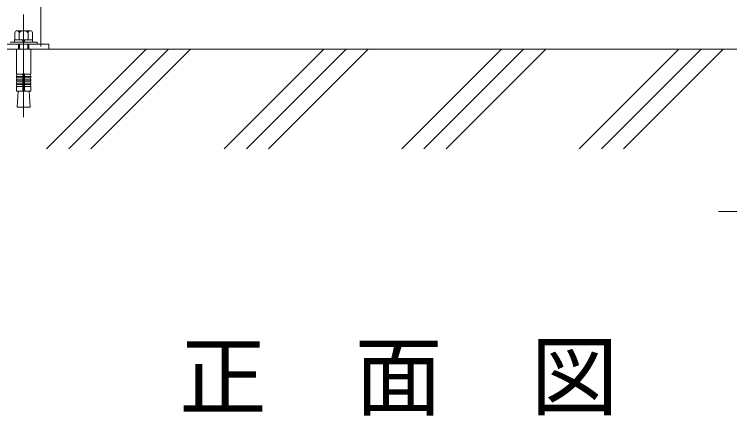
# Model space of a CAD drawing. Units: millimetres, scale not verified. Extents: x -4200 to 4200, y -2970 to 2970.
# Drawn here: x -2568 to -1713, y -477 to 3 of the extents above; entities that cross this region are included whole.
import ezdxf
from ezdxf.enums import TextEntityAlignment as Align

# ---------------------------------------------------------------- set-up
doc = ezdxf.new("R2010")
doc.units = ezdxf.units.MM
doc.header["$LTSCALE"] = 20
doc.linetypes.add('USER1', pattern=[50.8, 31.75, -6.35, 6.35, -6.35])
doc.layers.add('0-0_D-TTL-TXT', color=7, linetype='Continuous')
for name, color, linetype, lineweight in [('0-1_D-BMK', 2, 'USER1', 13), ('0-3_D-STR3', 3, 'Continuous', 13), ('0-4_D-STR-DIM', 7, 'Continuous', 9), ('0-9_D-BGD', 7, 'Continuous', 9)]:
    doc.layers.add(name, color=color, linetype=linetype, lineweight=lineweight)
doc.styles.add('ＭＳ ゴシック', font='')
doc.styles.get('ＭＳ ゴシック').set_extended_font_data('MS Gothic')

msp = doc.modelspace()

# ---------------------------------------------------------------- linework, layer by layer
at = {"layer": '0-1_D-BMK'}
for p, q in [((-2535.9, 1203.1), (-2535.9, -35.29)), ((-2535.9, 1203.1), (-2535.9, -35.29)), ((-2556.55, 2.97), (-2556.55, -120.04))]:
    msp.add_line(p, q, dxfattribs=at)
at = {"layer": '0-3_D-STR3'}
for p, q in [((-2548.75, -16.53), (-2564.34, -16.53)), ((-2562.55, -16.53), (-2550.55, -16.53)), ((-2566.94, -19.03), (-2566.94, -27.33)), ((-2561.74, -27.33), (-2561.74, -19.03)), ((-2551.35, -27.33), (-2551.35, -19.03)), ((-2546.15, -27.33), (-2546.15, -19.03)), ((-2540.55, -30.33), (-2572.55, -30.33)), ((-2545.8, -27.33), (-2567.3, -27.33)), ((-2567.3, -27.33), (-2567.3, -30.33)), ((-2567.3, -30.33), (-2545.8, -30.33)), ((-2566.94, -27.33), (-2546.15, -27.33)), ((-2562.54, -32.63), (-2562.54, -38.63)), ((-2561.46, -38.63), (-2561.46, -32.63)), ((-2558.05, -27.33), (-2557.24, -30.33)), ((-2555.05, -30.33), (-2555.85, -27.33)), ((-2551.62, -38.63), (-2551.62, -32.63)), ((-2550.54, -38.63), (-2550.54, -32.63)), ((-2545.8, -30.33), (-2545.8, -27.33)), ((-2540.55, -32.63), (-2540.55, -30.33)), ((-2565.2, -38.63), (-2565.2, -68.67)), ((-2547.9, -38.63), (-2547.9, -68.67)), ((-2557.55, -68.67), (-2565.2, -68.67)), ((-2565.2, -71.17), (-2564.76, -68.71)), ((-2565.2, -71.17), (-2557.55, -71.17)), ((-2565.2, -71.17), (-2565.2, -72.67)), ((-2565.2, -72.67), (-2557.55, -72.67)), ((-2565.2, -75.17), (-2564.76, -72.71)), ((-2565.2, -75.17), (-2557.55, -75.17)), ((-2565.2, -75.17), (-2565.2, -76.67)), ((-2565.2, -76.67), (-2557.55, -76.67)), ((-2565.2, -79.17), (-2564.76, -76.71)), ((-2557.55, -68.67), (-2557.55, -88.63)), ((-2555.55, -68.67), (-2547.9, -68.67)), ((-2555.55, -68.67), (-2555.55, -88.63)), ((-2547.9, -71.17), (-2555.55, -71.17)), ((-2547.9, -72.67), (-2555.55, -72.67)), ((-2547.9, -75.17), (-2555.55, -75.17)), ((-2547.9, -76.67), (-2555.55, -76.67)), ((-2547.9, -71.17), (-2548.33, -68.71)), ((-2547.9, -75.17), (-2548.33, -72.71)), ((-2547.9, -79.17), (-2548.33, -76.71)), ((-2547.9, -71.17), (-2547.9, -72.67)), ((-2547.9, -75.17), (-2547.9, -76.67)), ((-2565.2, -79.17), (-2557.55, -79.17)), ((-2565.2, -79.17), (-2565.2, -80.67)), ((-2565.2, -83.13), (-2564.76, -80.67)), ((-2565.2, -80.67), (-2557.55, -80.67)), ((-2565.2, -83.13), (-2557.55, -83.13)), ((-2565.2, -83.13), (-2565.2, -88.63)), ((-2547.9, -79.17), (-2555.55, -79.17)), ((-2547.9, -80.67), (-2555.55, -80.67)), ((-2547.9, -83.13), (-2555.55, -83.13)), ((-2547.9, -83.13), (-2548.33, -80.67)), ((-2547.9, -79.17), (-2547.9, -80.67)), ((-2547.9, -83.13), (-2547.9, -88.63)), ((-2565.2, -88.63), (-2547.9, -88.63)), ((-2563.04, -88.63), (-2564.12, -107.73)), ((-2550.05, -88.63), (-2548.97, -107.73)), ((-2548.97, -107.73), (-2564.12, -107.73))]:
    msp.add_line(p, q, dxfattribs=at)
msp.add_lwpolyline([(-2676.55, -38.63), (-2526.55, -38.63), (-2526.55, -32.63), (-2676.55, -32.63)], close=True, dxfattribs=at)
for centre, radius, start, end in [((-2564.34, -19.13), 2.6, 2.20423, 177.79577), ((-2556.55, -23.18), 6.65, 38.61324, 141.38676), ((-2548.75, -19.13), 2.6, 2.20423, 177.79577), ((-2556.55, -68.67), 1, 0, 180)]:
    msp.add_arc(centre, radius, start, end, dxfattribs=at)
at = {"layer": '0-4_D-STR-DIM'}
msp.add_line((-1686.55, -232.54), (-1726.55, -232.54), dxfattribs=at)
at = {"layer": '0-9_D-BGD'}
for p, q in [((-1251.55, -38.63), (-2951.55, -38.63)), ((-2529.14, -157.69), (-2410.08, -38.63)), ((-2502.62, -157.69), (-2383.56, -38.63)), ((-2476.11, -157.69), (-2357.05, -38.63)), ((-2317.01, -157.69), (-2197.95, -38.63)), ((-2290.49, -157.69), (-2171.43, -38.63)), ((-2263.97, -157.69), (-2144.91, -38.63)), ((-2104.88, -157.69), (-1985.81, -38.63)), ((-2078.36, -157.69), (-1959.3, -38.63)), ((-2051.84, -157.69), (-1932.78, -38.63)), ((-1892.74, -157.69), (-1773.68, -38.63)), ((-1866.23, -157.69), (-1747.17, -38.63)), ((-1839.71, -157.69), (-1720.65, -38.63))]:
    msp.add_line(p, q, dxfattribs=at)

# ---------------------------------------------------------------- texts
at = {"layer": '0-0_D-TTL-TXT', "style": 'ＭＳ ゴシック'}
msp.add_text('正\u3000面\u3000図', height=76.98, dxfattribs=at).set_placement((-2371.03, -491.23), align=Align.BOTTOM_LEFT)

doc.saveas('drawing.dxf')
